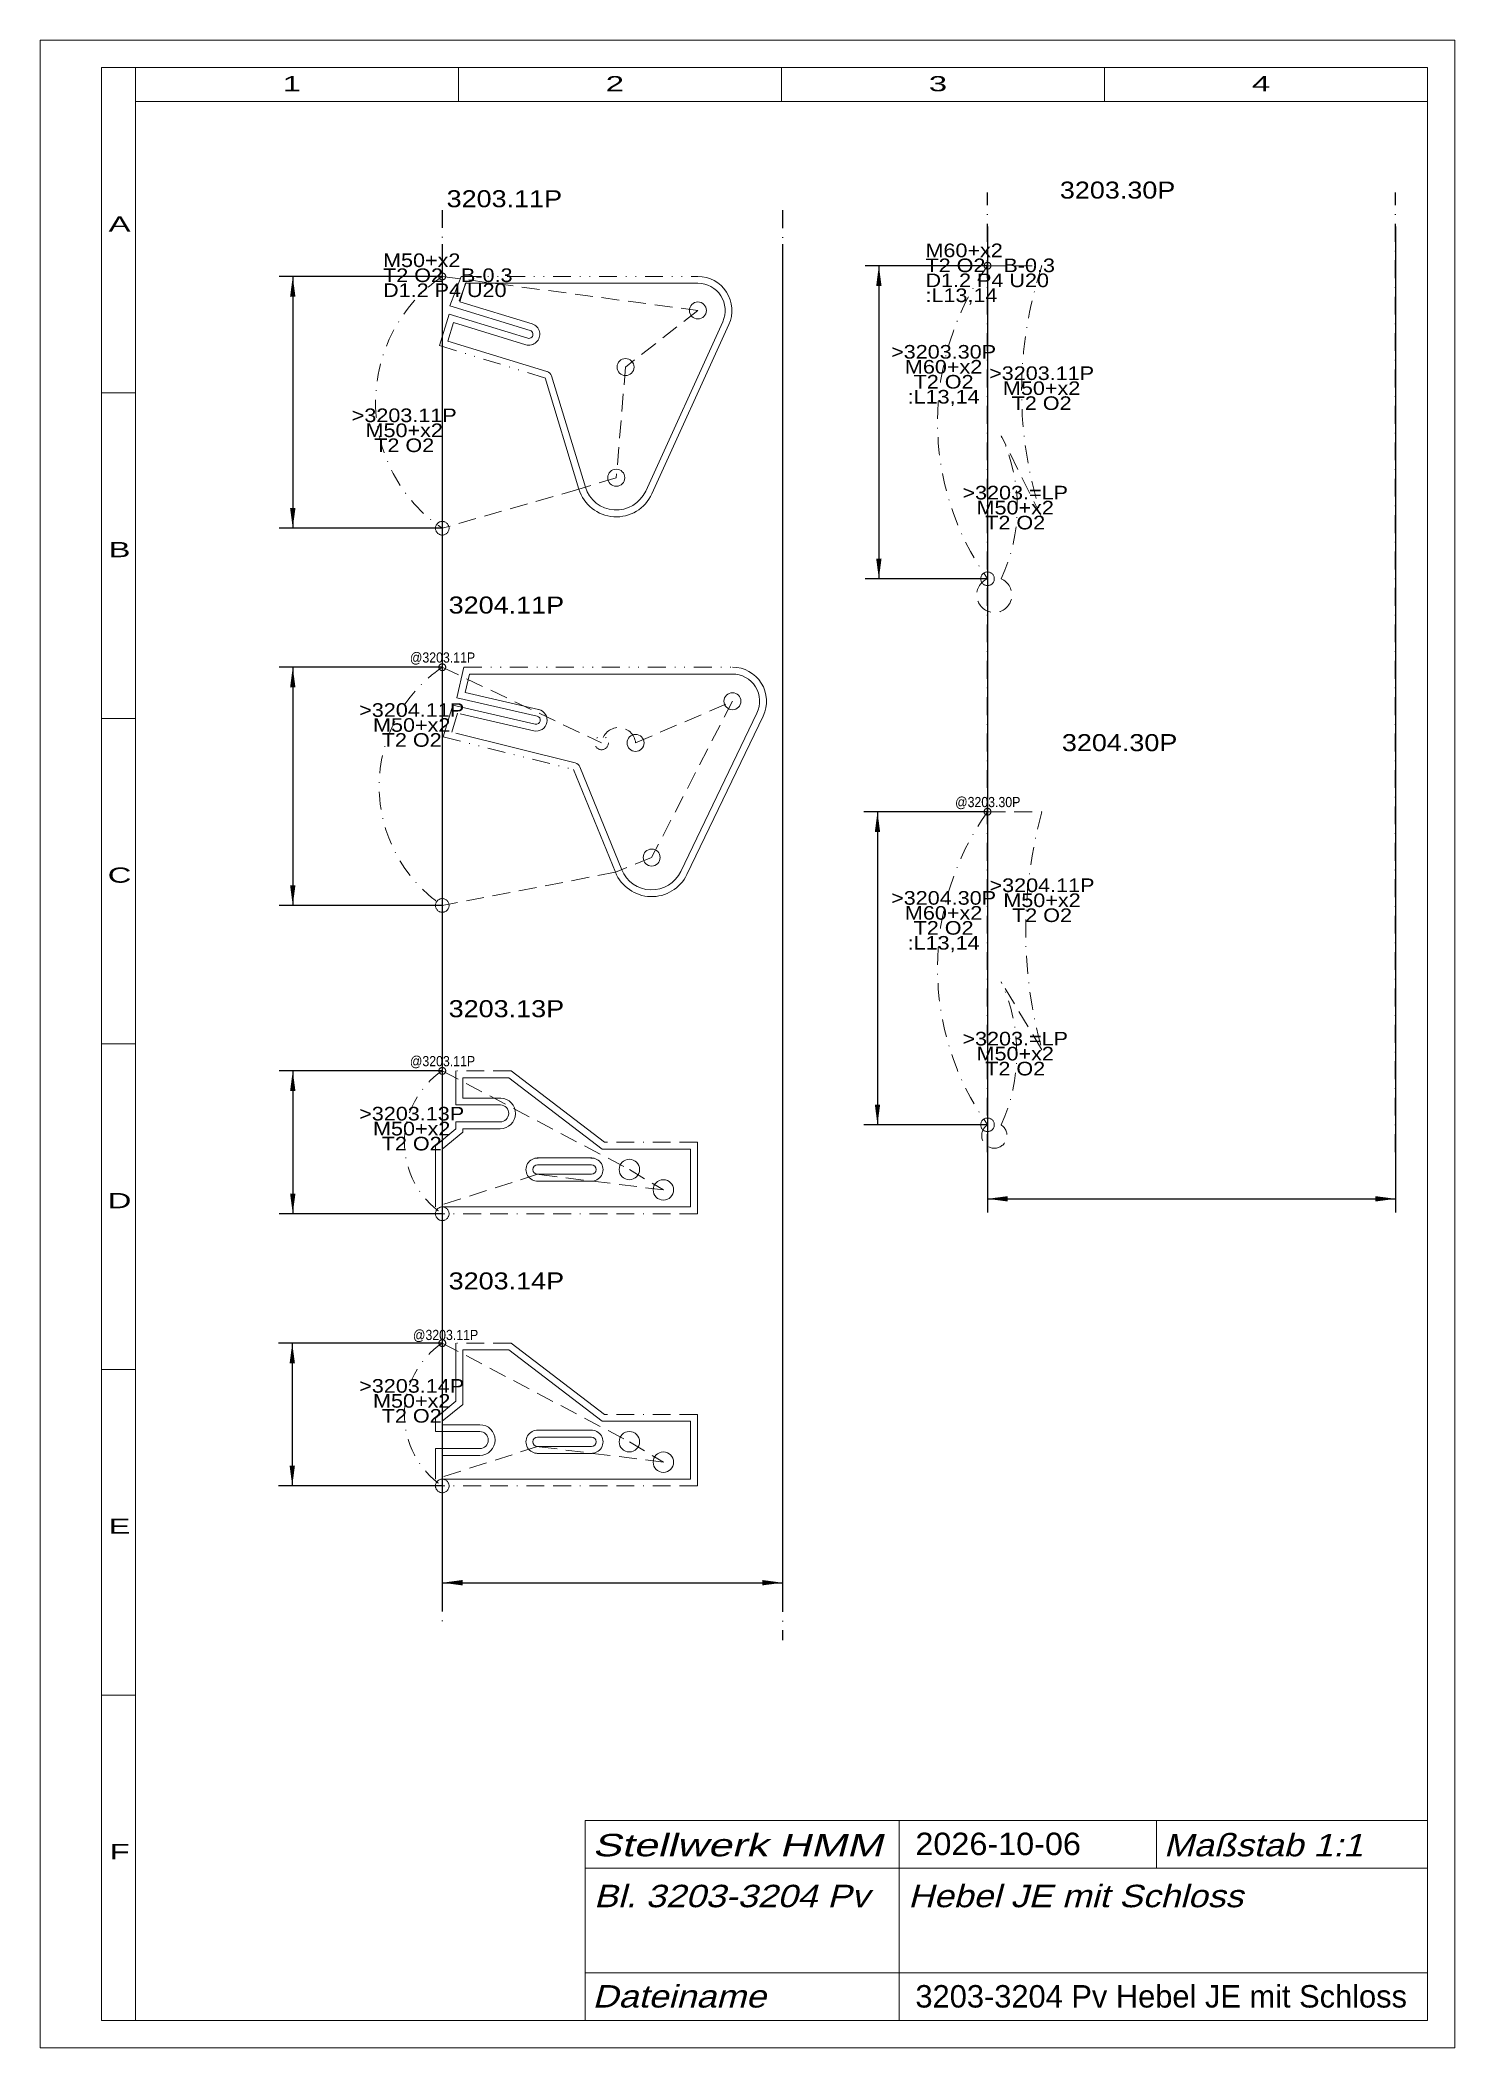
# Model space of a CAD drawing. Extents: x 1 to 209, y 1 to 296.
import ezdxf
from ezdxf.enums import TextEntityAlignment as Align

# ---------------------------------------------------------------- set-up
doc = ezdxf.new("R2010")
doc.units = 0
doc.header["$LTSCALE"] = 5.25
for name, pattern in [('BORDER', [1.75, 0.5, -0.25, 0.5, -0.25, 0, -0.25]), ('DASHDOT', [1, 0.5, -0.25, 0, -0.25]), ('DASHED', [0.75, 0.5, -0.25]), ('DIVIDE', [1.25, 0.5, -0.25, 0, -0.25, 0, -0.25]), ('PHANTOM', [2.5, 1.25, -0.25, 0.25, -0.25, 0.25, -0.25])]:
    doc.linetypes.add(name, pattern=pattern)
for name, color, linetype, lineweight in [('3201-3204 HEBEL JE', 7, 'CONTINUOUS', 0), ('3201-3204 WINKELHEBEL', 190, 'CONTINUOUS', 18), ('3201___ EINZELHEBEL JE', 6, 'DASHDOT', 0), ('3203 SCHLOSSRIEGELPLATTE', 172, 'CONTINUOUS', 18), ('3203_11P', 30, 'CONTINUOUS', 13), ('3203_13P', 30, 'CONTINUOUS', 13), ('3203_14P', 30, 'CONTINUOUS', 13), ('3203_30P', 30, 'CONTINUOUS', 13), ('3203___ EINZELHEBEL JE MIT SCHLOSS', 6, 'DASHDOT', 0), ('3204_11P', 30, 'CONTINUOUS', 13), ('3204_30P', 30, 'CONTINUOUS', 13), ('BEMASSUNG', 7, 'CONTINUOUS', 25), ('BESCHRIFTUNG', 7, 'CONTINUOUS', 25), ('MASSGRENZEN', 172, 'CONTINUOUS', 25), ('MASSLINIEN', 172, 'CONTINUOUS', 25), ('MASSTEXTE', 212, 'CONTINUOUS', 25), ('MITTELLINIEN', 5, 'DASHDOT', 25), ('STANDARD', 7, 'CONTINUOUS', 0)]:
    doc.layers.add(name, color=color, linetype=linetype, lineweight=lineweight)
doc.styles.add('Arial', font='arial.ttf')

# ---------------------------------------------------------------- blocks, each defined once
blk = doc.blocks.new('D207092224')
at = {"layer": 'MASSGRENZEN'}
for points in [[(60.13, 69.34), (63.11, 69.74), (63.11, 68.95)], [(110.13, 69.34), (107.16, 68.95), (107.16, 69.74)]]:
    blk.add_solid(points, dxfattribs=at)
at = {"layer": 'MASSLINIEN', "color": 172}
for p, q in [((60.13, 266.04), (60.13, 67.34)), ((110.13, 266), (110.13, 67.34)), ((60.13, 69.34), (110.13, 69.34))]:
    blk.add_line(p, q, dxfattribs=at)
blk = doc.blocks.new('D207092736')
at = {"layer": 'MASSGRENZEN'}
for points in [[(38.14, 261.28), (38.54, 258.3), (37.75, 258.3)], [(38.14, 224.28), (37.75, 227.25), (38.54, 227.25)]]:
    blk.add_solid(points, dxfattribs=at)
at = {"layer": 'MASSLINIEN', "color": 172}
for p, q in [((60.13, 261.28), (36.14, 261.28)), ((38.14, 261.28), (38.14, 224.28)), ((60.13, 224.28), (36.14, 224.28))]:
    blk.add_line(p, q, dxfattribs=at)
blk = doc.blocks.new('D207092480')
at = {"layer": 'MASSGRENZEN'}
for points in [[(38.14, 203.86), (38.54, 200.89), (37.75, 200.89)], [(38.14, 168.86), (37.75, 171.83), (38.54, 171.83)]]:
    blk.add_solid(points, dxfattribs=at)
at = {"layer": 'MASSLINIEN', "color": 172}
for p, q in [((60.13, 203.86), (36.14, 203.86)), ((38.14, 203.86), (38.14, 168.86)), ((60.13, 168.86), (36.14, 168.86))]:
    blk.add_line(p, q, dxfattribs=at)
blk = doc.blocks.new('D207091968')
at = {"layer": 'MASSGRENZEN'}
for points in [[(38.14, 144.55), (38.54, 141.58), (37.75, 141.58)], [(38.14, 123.56), (37.75, 126.53), (38.54, 126.53)]]:
    blk.add_solid(points, dxfattribs=at)
at = {"layer": 'MASSLINIEN', "color": 172}
for p, q in [((60.13, 144.55), (36.14, 144.55)), ((38.14, 144.55), (38.14, 123.56)), ((60.13, 123.56), (36.14, 123.56))]:
    blk.add_line(p, q, dxfattribs=at)
blk = doc.blocks.new('D207091712')
at = {"layer": 'MASSGRENZEN'}
for points in [[(38.07, 104.55), (38.46, 101.58), (37.68, 101.58)], [(38.07, 83.56), (37.68, 86.53), (38.46, 86.53)]]:
    blk.add_solid(points, dxfattribs=at)
at = {"layer": 'MASSLINIEN', "color": 172}
for p, q in [((60.13, 104.55), (36.07, 104.55)), ((38.07, 104.55), (38.07, 83.56)), ((60.13, 83.56), (36.07, 83.56))]:
    blk.add_line(p, q, dxfattribs=at)
blk = doc.blocks.new('D330812416')
at = {"layer": 'MASSGRENZEN'}
for points in [[(124.31, 262.86), (124.71, 259.88), (123.92, 259.88)], [(124.31, 216.86), (123.92, 219.83), (124.71, 219.83)]]:
    blk.add_solid(points, dxfattribs=at)
at = {"layer": 'MASSLINIEN', "color": 172}
for p, q in [((140.29, 262.86), (122.31, 262.86)), ((124.31, 262.86), (124.31, 216.86)), ((140.29, 216.86), (122.31, 216.86))]:
    blk.add_line(p, q, dxfattribs=at)
blk = doc.blocks.new('D330812672')
at = {"layer": 'MASSGRENZEN'}
for points in [[(124.11, 182.63), (124.5, 179.65), (123.72, 179.65)], [(124.11, 136.63), (123.72, 139.6), (124.5, 139.6)]]:
    blk.add_solid(points, dxfattribs=at)
at = {"layer": 'MASSLINIEN', "color": 172}
for p, q in [((140.29, 182.63), (122.11, 182.63)), ((124.11, 182.63), (124.11, 136.63)), ((140.29, 136.63), (122.11, 136.63))]:
    blk.add_line(p, q, dxfattribs=at)
blk = doc.blocks.new('D207158784')
at = {"layer": 'MASSGRENZEN'}
for points in [[(140.29, 125.75), (143.26, 126.14), (143.26, 125.36)], [(200.29, 125.75), (197.32, 125.36), (197.32, 126.14)]]:
    blk.add_solid(points, dxfattribs=at)
at = {"layer": 'MASSLINIEN', "color": 172}
for p, q in [((140.29, 268.6), (140.29, 123.75)), ((200.29, 268.6), (200.29, 123.75)), ((140.29, 125.75), (200.29, 125.75))]:
    blk.add_line(p, q, dxfattribs=at)

msp = doc.modelspace()

# ---------------------------------------------------------------- linework, layer by layer
at = {"layer": '3201-3204 HEBEL JE'}
msp.add_line((62.62, 257.72), (63.63, 260.38), dxfattribs=at)
at = {"layer": '3201-3204 WINKELHEBEL'}
for p, q in [((62.73, 257.56), (63.56, 260.28)), ((63.56, 260.28), (97.71, 260.28)), ((62.73, 257.56), (73.33, 254.31)), ((60.96, 251.79), (61.79, 254.5)), ((61.79, 254.5), (72.39, 251.25)), ((101.35, 254.62), (90.04, 229.74)), ((60.96, 251.79), (75.52, 247.33)), ((76.18, 246.66), (81.17, 230.32)), ((63.48, 200.14), (64.11, 202.86)), ((64.11, 202.86), (102.79, 202.86)), ((63.48, 200.14), (74.29, 197.65)), ((61.54, 194.34), (62.38, 197.12)), ((62.77, 197.02), (73.58, 194.53)), ((95.19, 173.84), (106.39, 197.13)), ((62.12, 194.19), (79.67, 189.8)), ((80.35, 189.21), (86.51, 174.11))]:
    msp.add_line(p, q, dxfattribs=at)
for centre, radius, start, end in [((97.71, 256.28), 4, 335.546, 450), ((72.86, 252.78), 1.6, 252.9639, 432.9639), ((75.23, 246.37), 1, 16.9731, 72.9639), ((85.71, 231.71), 4.75, 196.9731, 335.546), ((102.79, 198.86), 4, 334.3021, 450), ((73.94, 196.09), 1.6, 257.0691, 437.0691), ((79.43, 188.83), 1, 22.1784, 75.9727), ((90.91, 175.9), 4.75, 202.1784, 334.3021)]:
    msp.add_arc(centre, radius, start, end, dxfattribs=at)
at = {"layer": '3201___ EINZELHEBEL JE'}
for centre, radius in [((72.68, 242.78), 22.36), ((72, 186.36), 21.15), ((67.25, 134.06), 12.69), ((67.25, 94.06), 12.69)]:
    msp.add_arc(centre, radius, 124.1539, 235.8461, dxfattribs=at)
at = {"layer": '3203 SCHLOSSRIEGELPLATTE'}
for p, q in [((69.9, 143.55), (63.13, 143.55)), ((63.13, 140.55), (63.13, 143.55)), ((83.63, 133.06), (69.9, 143.55)), ((68.71, 140.55), (63.13, 140.55)), ((63.13, 135.55), (63.13, 136.05)), ((68.64, 136.05), (63.13, 136.05)), ((60.13, 133.07), (63.13, 135.55)), ((60.13, 133.07), (60.13, 124.56)), ((96.63, 133.06), (83.63, 133.06)), ((96.63, 124.56), (96.63, 133.06)), ((74.06, 131.75), (82.13, 131.75)), ((82.13, 128.35), (74.06, 128.35)), ((96.63, 124.56), (60.13, 124.56)), ((69.9, 103.55), (63.13, 103.55)), ((63.13, 95.55), (63.13, 103.55)), ((83.63, 93.06), (69.9, 103.55)), ((60.13, 93.07), (63.13, 95.55)), ((60.13, 92.56), (60.13, 93.07)), ((65.64, 92.56), (60.13, 92.56)), ((74.06, 91.75), (82.13, 91.75)), ((96.63, 93.06), (83.63, 93.06)), ((96.63, 84.56), (96.63, 93.06)), ((65.64, 88.06), (60.13, 88.06)), ((60.13, 88.06), (60.13, 84.56)), ((82.13, 88.35), (74.06, 88.35)), ((96.63, 84.56), (60.13, 84.56))]:
    msp.add_line(p, q, dxfattribs=at)
for centre, radius, start, end in [((68.64, 138.3), 2.25, 270, 448.0372), ((74.13, 130.05), 1.7, 87.4926, 272.5074), ((82.06, 130.05), 1.7, 267.4926, 452.5074), ((65.64, 90.31), 2.25, 270, 450), ((74.13, 90.05), 1.7, 87.4926, 272.5074), ((82.06, 90.05), 1.7, 267.4926, 452.5074)]:
    msp.add_arc(centre, radius, start, end, dxfattribs=at)
at = {"layer": '3203_11P', "linetype": 'DASHED'}
for p, q in [((60.13, 261.28), (97.71, 256.28)), ((97.71, 256.28), (87.07, 247.97)), ((87.07, 247.97), (85.71, 231.71)), ((85.71, 231.71), (80.21, 230.03)), ((80.21, 230.03), (60.13, 224.28))]:
    msp.add_line(p, q, dxfattribs=at)
at = {"layer": '3203_11P'}
for p, q in [((61.26, 256.97), (62.9, 261.28)), ((61.26, 256.97), (73.04, 253.36)), ((59.71, 251.13), (61.13, 255.75)), ((61.13, 255.75), (72.69, 252.21)), ((102.26, 254.21), (90.95, 229.33)), ((75.23, 246.37), (80.21, 230.03))]:
    msp.add_line(p, q, dxfattribs=at)
at = {"layer": '3203_11P', "linetype": 'DIVIDE'}
for p, q in [((62.9, 261.28), (97.71, 261.28)), ((59.71, 251.13), (75.23, 246.37))]:
    msp.add_line(p, q, dxfattribs=at)
at = {"layer": '3203_11P', "linetype": 'PHANTOM'}
for centre, radius in [((60.13, 261.28), 0.5), ((60.13, 224.28), 1)]:
    msp.add_circle(centre, radius, dxfattribs=at)
at = {"layer": '3203_11P'}
for centre in [(97.71, 256.28), (87.07, 247.97), (85.71, 231.71)]:
    msp.add_circle(centre, 1.25, dxfattribs=at)
for centre, radius, start, end in [((97.71, 256.28), 5, 335.546, 450), ((72.86, 252.78), 0.6, 252.9639, 432.9639), ((85.71, 231.71), 5.75, 196.9731, 335.546)]:
    msp.add_arc(centre, radius, start, end, dxfattribs=at)
at = {"layer": '3203_13P', "linetype": 'DASHED'}
for p, q in [((60.13, 144.55), (87.63, 130.06)), ((87.63, 130.06), (92.63, 127.06)), ((74.13, 129.35), (59.13, 124.56)), ((92.63, 127.06), (74.13, 129.35))]:
    msp.add_line(p, q, dxfattribs=at)
at = {"layer": '3203_13P', "linetype": 'BORDER'}
for p, q in [((70.23, 144.55), (62.13, 144.55)), ((97.63, 134.06), (83.97, 134.06)), ((97.63, 123.56), (60.13, 123.56))]:
    msp.add_line(p, q, dxfattribs=at)
at = {"layer": '3203_13P'}
for p, q in [((62.13, 139.55), (62.13, 144.55)), ((83.97, 134.06), (70.23, 144.55)), ((68.69, 139.55), (62.13, 139.55)), ((59.13, 133.53), (62.13, 136.02)), ((62.13, 136.02), (62.13, 137.05)), ((68.64, 137.05), (62.13, 137.05)), ((59.13, 133.53), (59.13, 124.56)), ((97.63, 123.56), (97.63, 134.06)), ((74.13, 130.75), (82.06, 130.75)), ((82.06, 129.35), (74.13, 129.35))]:
    msp.add_line(p, q, dxfattribs=at)
at = {"layer": '3203_13P', "linetype": 'PHANTOM'}
for centre, radius in [((60.13, 144.55), 0.5), ((60.13, 123.56), 1)]:
    msp.add_circle(centre, radius, dxfattribs=at)
at = {"layer": '3203_13P'}
for centre in [(87.63, 130.06), (92.63, 127.06)]:
    msp.add_circle(centre, 1.5, dxfattribs=at)
for centre, radius, start, end in [((68.64, 138.3), 1.25, 270, 447.3665), ((74.13, 130.05), 0.7, 90, 270), ((82.06, 130.05), 0.7, 270, 450)]:
    msp.add_arc(centre, radius, start, end, dxfattribs=at)
at = {"layer": '3203_14P', "linetype": 'DASHED'}
for p, q in [((60.13, 104.55), (87.63, 90.06)), ((74.13, 89.35), (59.13, 84.56)), ((92.63, 87.06), (74.13, 89.35)), ((87.63, 90.06), (92.63, 87.06))]:
    msp.add_line(p, q, dxfattribs=at)
at = {"layer": '3203_14P', "linetype": 'BORDER'}
for p, q in [((70.23, 104.55), (62.13, 104.55)), ((97.63, 94.06), (83.97, 94.06)), ((97.63, 83.56), (60.13, 83.56))]:
    msp.add_line(p, q, dxfattribs=at)
at = {"layer": '3203_14P'}
for p, q in [((62.13, 96.02), (62.13, 104.55)), ((83.97, 94.06), (70.23, 104.55)), ((59.13, 93.54), (62.13, 96.02)), ((59.13, 91.56), (59.13, 93.54)), ((65.64, 91.56), (59.13, 91.56)), ((97.63, 83.56), (97.63, 94.06)), ((65.64, 89.06), (59.13, 89.06)), ((59.13, 89.06), (59.13, 84.56)), ((74.13, 90.75), (82.06, 90.75)), ((82.06, 89.35), (74.13, 89.35))]:
    msp.add_line(p, q, dxfattribs=at)
at = {"layer": '3203_14P', "linetype": 'PHANTOM'}
for centre, radius in [((60.13, 104.55), 0.5), ((60.13, 83.56), 1)]:
    msp.add_circle(centre, radius, dxfattribs=at)
at = {"layer": '3203_14P'}
for centre in [(87.63, 90.06), (92.63, 87.06)]:
    msp.add_circle(centre, 1.5, dxfattribs=at)
for centre, radius, start, end in [((65.64, 90.31), 1.25, 270, 450), ((74.13, 90.05), 0.7, 90, 270), ((82.06, 90.05), 0.7, 270, 450)]:
    msp.add_arc(centre, radius, start, end, dxfattribs=at)
at = {"layer": '3203_30P', "linetype": 'DASHED'}
for p, q in [((140.29, 262.86), (148.29, 262.86)), ((148.29, 225.86), (142.29, 237.86))]:
    msp.add_line(p, q, dxfattribs=at)
at = {"layer": '3203_30P', "linetype": 'PHANTOM'}
for centre, radius in [((140.29, 262.86), 0.5), ((140.29, 216.86), 1)]:
    msp.add_circle(centre, radius, dxfattribs=at)
at = {"layer": '3203_30P', "linetype": 'DASHDOT'}
for centre, radius, start, end in [((204.09, 244.36), 58.79, 161.6574, 198.3426), ((120.17, 227.36), 24.49, 334.6105, 385.3895)]:
    msp.add_arc(centre, radius, start, end, dxfattribs=at)
at = {"layer": '3203_30P', "linetype": 'DASHED'}
msp.add_arc((141.29, 214.48), 2.58, 112.8068, 427.1932, dxfattribs=at)
at = {"layer": '3203___ EINZELHEBEL JE MIT SCHLOSS', "linetype": 'DASHDOT'}
for centre in [(172.61, 239.86), (172.61, 159.63)]:
    msp.add_arc(centre, 39.67, 144.565, 215.435, dxfattribs=at)
at = {"layer": '3204_11P', "linetype": 'DASHED'}
for p, q in [((60.13, 203.86), (83.55, 192.74)), ((88.55, 192.74), (102.79, 198.86)), ((102.79, 198.86), (90.91, 175.9)), ((90.91, 175.9), (85.58, 173.73)), ((85.58, 173.73), (60.13, 168.86))]:
    msp.add_line(p, q, dxfattribs=at)
at = {"layer": '3204_11P'}
for p, q in [((62.28, 199.38), (63.31, 203.86)), ((60.28, 193.62), (61.69, 198.29)), ((61.69, 198.29), (73.8, 195.51)), ((62.28, 199.38), (74.07, 196.68)), ((96.09, 173.41), (107.29, 196.69)), ((79.43, 188.83), (85.58, 173.73))]:
    msp.add_line(p, q, dxfattribs=at)
at = {"layer": '3204_11P', "linetype": 'DIVIDE'}
for p, q in [((63.31, 203.86), (102.79, 203.86)), ((60.28, 193.62), (79.43, 188.83))]:
    msp.add_line(p, q, dxfattribs=at)
at = {"layer": '3204_11P', "linetype": 'PHANTOM'}
for centre, radius in [((60.13, 203.86), 0.5), ((60.13, 168.86), 1)]:
    msp.add_circle(centre, radius, dxfattribs=at)
at = {"layer": '3204_11P'}
for centre in [(102.79, 198.86), (88.55, 192.74), (90.91, 175.9)]:
    msp.add_circle(centre, 1.25, dxfattribs=at)
at = {"layer": '3204_11P', "linetype": 'DIVIDE'}
msp.add_circle((83.55, 192.74), 1, dxfattribs=at)
at = {"layer": '3204_11P'}
for centre, radius, start, end in [((102.79, 198.86), 5, 334.3021, 450), ((73.94, 196.09), 0.6, 257.0691, 437.0691), ((90.91, 175.9), 5.75, 202.1784, 334.3021)]:
    msp.add_arc(centre, radius, start, end, dxfattribs=at)
at = {"layer": '3204_11P', "linetype": 'DASHED'}
msp.add_arc((86.05, 192.49), 2.51, 5.72, 174.28, dxfattribs=at)
at = {"layer": '3204_30P', "linetype": 'DASHED'}
for p, q in [((140.29, 182.63), (148.29, 182.63)), ((148.29, 147.63), (142.29, 157.62))]:
    msp.add_line(p, q, dxfattribs=at)
at = {"layer": '3204_30P', "linetype": 'PHANTOM'}
for centre, radius in [((140.29, 182.63), 0.5), ((140.29, 136.63), 1)]:
    msp.add_circle(centre, radius, dxfattribs=at)
at = {"layer": '3204_30P', "linetype": 'DASHDOT'}
for centre, radius, start, end in [((211.14, 165.13), 65.24, 164.4415, 195.5585), ((119.46, 147.12), 25.13, 335.3073, 384.6927)]:
    msp.add_arc(centre, radius, start, end, dxfattribs=at)
at = {"layer": '3204_30P', "linetype": 'DASHED'}
msp.add_arc((141.29, 135.05), 1.86, 122.447, 417.553, dxfattribs=at)
at = {"layer": 'MITTELLINIEN'}
for p, q in [((140.29, 132.63), (140.29, 273.6)), ((200.29, 132.63), (200.29, 273.6)), ((60.13, 271.04), (60.13, 63.24)), ((110.13, 271), (110.13, 60.89))]:
    msp.add_line(p, q, dxfattribs=at)
at = {"layer": 'STANDARD'}
for p, q in [((1, 1), (1, 296)), ((1, 296), (209, 296)), ((209, 296), (209, 1)), ((10, 5), (10, 292)), ((10, 292), (15, 292)), ((15, 292), (205, 292)), ((15, 287), (15, 292)), ((62.5, 292), (62.5, 287)), ((110, 292), (110, 287)), ((157.5, 292), (157.5, 287)), ((205, 292), (205, 287)), ((15, 287), (205, 287)), ((15, 5), (15, 287)), ((205, 287), (205, 5)), ((10, 244.17), (15, 244.17)), ((10, 196.33), (15, 196.33)), ((205, 182.12), (205, 5.12)), ((10, 148.5), (15, 148.5)), ((10, 100.67), (15, 100.67)), ((10, 52.83), (15, 52.83)), ((10, 5), (15, 5)), ((205, 5), (15, 5)), ((209, 1), (1, 1))]:
    msp.add_line(p, q, dxfattribs=at)
at = {"layer": 'STANDARD', "lineweight": 0}
for p, q in [((81.11, 34.4), (205, 34.4)), ((81.11, 34.4), (81.11, 5)), ((127.31, 34.4), (127.31, 5)), ((165.11, 34.4), (165.11, 27.4)), ((81.11, 27.4), (205, 27.4)), ((81.11, 12), (205, 12))]:
    msp.add_line(p, q, dxfattribs=at)

# ---------------------------------------------------------------- block references
at = {"layer": 'BEMASSUNG'}
for name in ['D207158784', 'D207092224', 'D330812416', 'D207092736', 'D207092480', 'D330812672', 'D207091968', 'D207091712']:
    msp.add_blockref(name, (0, 0), dxfattribs=at)

# ---------------------------------------------------------------- texts
at = {"layer": '3201___ EINZELHEBEL JE', "char_height": 2, "attachment_point": 5, "line_spacing_factor": 0.66, "style": 'Arial'}
for s, insert in [('\\W1.135114;>3203.30P\\PM60+x2\\PT2 O2\\P:L13,14', (133.83, 246.72)), ('\\W1.135114;>3203.11P\\PM50+x2\\PT2 O2', (54.53, 238.66)), ('\\W1.135114;>3204.11P\\PM50+x2\\PT2 O2', (55.63, 195.36)), ('\\W1.135114;>3204.30P\\PM60+x2\\PT2 O2\\P:L13,14', (133.83, 166.48)), ('\\W1.135114;>3203.13P\\PM50+x2\\PT2 O2', (55.63, 136.05)), ('\\W1.135114;>3203.14P\\PM50+x2\\PT2 O2', (55.63, 96.05))]:
    msp.add_mtext(s, dxfattribs=dict(at, insert=insert))
at = {"layer": '3203_11P', "insert": (51.42, 258.23), "char_height": 2, "attachment_point": 7, "line_spacing_factor": 0.66, "style": 'Arial'}
msp.add_mtext('\\W1.135098;M50+x2\\PT2 O2   B-0.3\\PD1.2 P4 U20\\P', dxfattribs=at)
at = {"layer": '3203_13P', "linetype": 'DIVIDE', "style": 'Arial', "width": 0.864822}
msp.add_text('@3203.11P', height=1.5, dxfattribs=at).set_placement((60.16, 145.98), align=Align.MIDDLE_CENTER)
at = {"layer": '3203_14P', "linetype": 'DIVIDE', "style": 'Arial', "width": 0.864822}
msp.add_text('@3203.11P', height=1.5, dxfattribs=at).set_placement((60.61, 105.75), align=Align.MIDDLE_CENTER)
at = {"layer": '3203_30P', "char_height": 2, "line_spacing_factor": 0.66, "style": 'Arial'}
for s, insert, attachment_point in [('\\W1.134938;M60+x2\\PT2 O2   B-0.3\\PD1.2 P4 U20\\P:L13,14', (131.17, 257.14), 7), ('\\W1.135114;>3203.11P\\PM50+x2\\PT2 O2', (148.24, 244.85), 5), ('\\W1.135119;>3203.=LP\\PM50+x2\\PT2 O2', (144.36, 227.3), 5)]:
    msp.add_mtext(s, dxfattribs=dict(at, insert=insert, attachment_point=attachment_point))
at = {"layer": '3204_11P', "linetype": 'DIVIDE', "style": 'Arial', "width": 0.864822}
msp.add_text('@3203.11P', height=1.5, dxfattribs=at).set_placement((60.16, 205.29), align=Align.MIDDLE_CENTER)
at = {"layer": '3204_30P', "linetype": 'DIVIDE', "style": 'Arial', "width": 0.864822}
msp.add_text('@3203.30P', height=1.5, dxfattribs=at).set_placement((140.32, 184.05), align=Align.MIDDLE_CENTER)
at = {"layer": '3204_30P', "char_height": 2, "attachment_point": 5, "line_spacing_factor": 0.66, "style": 'Arial'}
for s, insert in [('\\W1.135114;>3204.11P\\PM50+x2\\PT2 O2', (148.3, 169.61)), ('\\W1.135119;>3203.=LP\\PM50+x2\\PT2 O2', (144.36, 147.07))]:
    msp.add_mtext(s, dxfattribs=dict(at, insert=insert))
at = {"layer": 'BESCHRIFTUNG', "style": 'Arial'}
for s, width, p in [('3203.30P', 1.135104, (159.41, 273.97)), ('3203.11P', 1.135105, (69.25, 272.7)), ('3204.11P', 1.135105, (69.55, 213)), ('3204.30P', 1.135104, (159.71, 192.78)), ('3203.13P', 1.135105, (69.55, 153.69)), ('3203.14P', 1.135105, (69.55, 113.69))]:
    msp.add_text(s, height=2.5, dxfattribs=dict(at, width=width)).set_placement(p, align=Align.MIDDLE_CENTER)
at = {"layer": 'BESCHRIFTUNG', "style": 'Arial', "oblique": 15}
for s, width, p in [('Stellwerk HMM', 1.375804, (82.2, 32.44)), ('Maßstab 1:1', 1.143719, (166.2, 32.44)), ('Bl. 3203-3204 Pv', 1.14372, (82.42, 24.96)), ('Hebel JE mit Schloss', 1.130178, (128.62, 24.96)), ('Dateiname', 1.143709, (82.2, 10.22))]:
    msp.add_text(s, height=3.3, dxfattribs=dict(at, width=width)).set_placement(p, align=Align.TOP_LEFT)
at = {"layer": 'BESCHRIFTUNG', "style": 'Arial'}
for s, width, p in [('2026-10-06', 1.031837, (129.69, 32.62)), ('3203-3204 Pv Hebel JE mit Schloss', 0.982795, (129.69, 10.22))]:
    msp.add_text(s, height=3.3, dxfattribs=dict(at, width=width)).set_placement(p, align=Align.TOP_LEFT)
at = {"layer": 'STANDARD', "style": 'Arial'}
for s, width, p in [('1', 1.547923, (38, 290.72)), ('2', 1.547922, (85.5, 290.72)), ('3', 1.547923, (133, 290.72)), ('4', 1.547923, (180.5, 290.72)), ('A', 1.547987, (12.68, 270.1)), ('B', 1.547987, (12.68, 222.26)), ('C', 1.548103, (12.68, 174.43)), ('D', 1.548104, (12.68, 126.6)), ('E', 1.547987, (12.68, 78.76)), ('F', 1.547769, (12.68, 30.93))]:
    msp.add_text(s, height=2.23, dxfattribs=dict(at, width=width)).set_placement(p, align=Align.TOP_CENTER)

doc.saveas('drawing.dxf')
